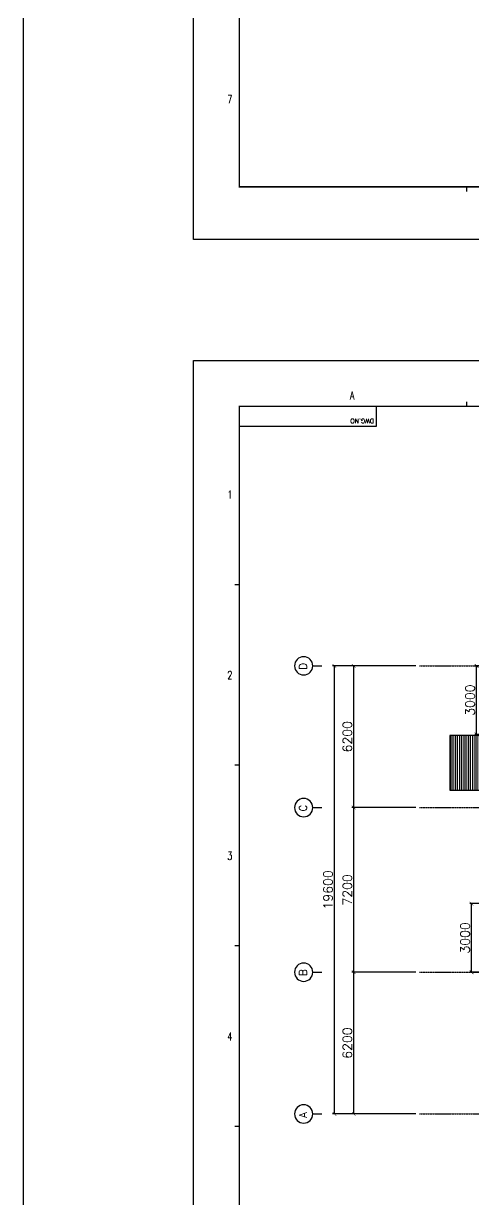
# Model space of a CAD drawing. Header units: millimetres. Extents: x -232466 to 860779, y -177975 to 311634.
# Drawn here: x 223055 to 242734, y -63531 to -12095 of the extents above; entities that cross this region are included whole.
import ezdxf

# ---------------------------------------------------------------- set-up
doc = ezdxf.new("R2010")
doc.units = ezdxf.units.MM
doc.linetypes.add('AXES', pattern=[50.8, 31.75, -6.35, 6.35, -6.35])
doc.linetypes.add('CENTER', pattern=[2, 1.25, -0.25, 0.25, -0.25])
for name, color, linetype in [('8FIN', 8, 'Continuous'), ('Center Line', 1, 'CENTER'), ('dim', 7, 'Continuous'), ('stair', 4, 'Continuous'), ('SYM', 7, 'Continuous'), ('TITLEBOX', 7, 'Continuous')]:
    doc.layers.add(name, color=color, linetype=linetype)
doc.styles.add('ROMAND', font='romand')
doc.styles.add('RomanS', font='romans.shx')
doc.styles.add('TBOX', font='romans.shx')
doc.dimstyles.new('HYUNDAI', dxfattribs={"dimscale": 120, "dimtxt": 3, "dimasz": 3, "dimexe": 1, "dimexo": 2, "dimgap": 1, "dimtad": 1, "dimdec": 0, "dimdsep": 46, "dimtxsty": 'RomanS', "dimcen": 0, "dimclrd": 256, "dimclre": 256, "dimclrt": 3, "dimadec": 0, "dimazin": 0, "dimtfac": 1, "dimtdec": 0, "dimtix": 1, "dimtmove": 2, "dimatfit": 3, "dimfxl": 1, "dimtvp": 1, "dimtolj": 1, "dimarcsym": 0})

# ---------------------------------------------------------------- blocks, each defined once
blk = doc.blocks.new('_ArchTick')
at = {"color": 0, "linetype": 'ByBlock', "const_width": 0.15}
blk.add_lwpolyline([(-0.5, -0.5), (0.5, 0.5)], dxfattribs=at)
blk = doc.blocks.new('*D807')
at = {"layer": 'Defpoints', "color": 0}
for p in [(236651, -40190), (240376, -40190), (240376, -59790)]:
    blk.add_point(p, dxfattribs=at)
at = {"layer": 'dim', "lineweight": -2}
for p, q in [((240216, -40190), (236571, -40190)), ((236651, -59790), (236651, -40190)), ((240216, -59790), (236571, -59790))]:
    blk.add_line(p, q, dxfattribs=at)
at = {"layer": 'dim', "lineweight": -2, "xscale": 160, "yscale": 160, "zscale": 160}
for p, rotation in [((236651, -40190), 90), ((236651, -59790), 270)]:
    blk.add_blockref('_ArchTick', p, dxfattribs=dict(at, rotation=rotation))
at = {"layer": 'dim', "color": 0, "insert": (236371, -49990), "char_height": 400, "attachment_point": 5, "rotation": 90, "style": 'RomanS', "bg_fill": 3, "box_fill_scale": 1.1, "bg_fill_color": 257, "bg_fill_transparency": 0}
blk.add_mtext('\\A1;19600', dxfattribs=at)
blk = doc.blocks.new('*D808')
at = {"layer": 'Defpoints', "color": 0}
for p in [(237496, -40190), (240376, -40190), (240376, -46390)]:
    blk.add_point(p, dxfattribs=at)
at = {"layer": 'dim', "lineweight": -2}
for p, q in [((240216, -40190), (237416, -40190)), ((237496, -46390), (237496, -40190)), ((240216, -46390), (237416, -46390))]:
    blk.add_line(p, q, dxfattribs=at)
at = {"layer": 'dim', "lineweight": -2, "xscale": 160, "yscale": 160, "zscale": 160}
for p, rotation in [((237496, -40190), 90), ((237496, -46390), 270)]:
    blk.add_blockref('_ArchTick', p, dxfattribs=dict(at, rotation=rotation))
at = {"layer": 'dim', "color": 0, "insert": (237216, -43290), "char_height": 400, "attachment_point": 5, "rotation": 90, "style": 'RomanS', "bg_fill": 3, "box_fill_scale": 1.1, "bg_fill_color": 257, "bg_fill_transparency": 0}
blk.add_mtext('\\A1;6200', dxfattribs=at)
blk = doc.blocks.new('주열')
at = {"layer": 'SYM'}
blk.add_line((0, 600), (0, 0), dxfattribs=at)
blk.add_circle((0, 1200), 600, dxfattribs=at)
blk = doc.blocks.new('*D816')
at = {"layer": 'Defpoints', "color": 0}
for p in [(237496, -46390), (240376, -46390), (240376, -53590)]:
    blk.add_point(p, dxfattribs=at)
at = {"layer": 'dim', "lineweight": -2}
for p, q in [((240216, -46390), (237416, -46390)), ((237496, -53590), (237496, -46390)), ((240216, -53590), (237416, -53590))]:
    blk.add_line(p, q, dxfattribs=at)
at = {"layer": 'dim', "lineweight": -2, "xscale": 160, "yscale": 160, "zscale": 160}
for p, rotation in [((237496, -46390), 90), ((237496, -53590), 270)]:
    blk.add_blockref('_ArchTick', p, dxfattribs=dict(at, rotation=rotation))
at = {"layer": 'dim', "color": 0, "insert": (237216, -49990), "char_height": 400, "attachment_point": 5, "rotation": 90, "style": 'RomanS', "bg_fill": 3, "box_fill_scale": 1.1, "bg_fill_color": 257, "bg_fill_transparency": 0}
blk.add_mtext('\\A1;7200', dxfattribs=at)
blk = doc.blocks.new('*D818')
at = {"layer": 'Defpoints', "color": 0}
for p in [(237496, -53590), (240376, -53590), (240376, -59790)]:
    blk.add_point(p, dxfattribs=at)
at = {"layer": 'dim', "lineweight": -2}
for p, q in [((240216, -53590), (237416, -53590)), ((237496, -59790), (237496, -53590)), ((240216, -59790), (237416, -59790))]:
    blk.add_line(p, q, dxfattribs=at)
at = {"layer": 'dim', "lineweight": -2, "xscale": 160, "yscale": 160, "zscale": 160}
for p, rotation in [((237496, -53590), 90), ((237496, -59790), 270)]:
    blk.add_blockref('_ArchTick', p, dxfattribs=dict(at, rotation=rotation))
at = {"layer": 'dim', "color": 0, "insert": (237216, -56690), "char_height": 400, "attachment_point": 5, "rotation": 90, "style": 'RomanS', "bg_fill": 3, "box_fill_scale": 1.1, "bg_fill_color": 257, "bg_fill_transparency": 0}
blk.add_mtext('\\A1;6200', dxfattribs=at)
blk = doc.blocks.new('*D840')
at = {"layer": 'Defpoints', "color": 0}
for p in [(242866, -40190), (243717, -40190), (244695, -43190)]:
    blk.add_point(p, dxfattribs=at)
at = {"layer": 'dim', "lineweight": -2}
for p, q in [((243557, -40190), (242786, -40190)), ((242866, -43190), (242866, -40190)), ((244535, -43190), (242786, -43190))]:
    blk.add_line(p, q, dxfattribs=at)
at = {"layer": 'dim', "lineweight": -2, "xscale": 160, "yscale": 160, "zscale": 160}
for p, rotation in [((242866, -40190), 90), ((242866, -43190), 270)]:
    blk.add_blockref('_ArchTick', p, dxfattribs=dict(at, rotation=rotation))
at = {"layer": 'dim', "color": 0, "insert": (242586, -41690), "char_height": 400, "attachment_point": 5, "rotation": 90, "style": 'RomanS', "bg_fill": 3, "box_fill_scale": 1.1, "bg_fill_color": 257, "bg_fill_transparency": 0}
blk.add_mtext('\\A1;3000', dxfattribs=at)
blk = doc.blocks.new('*D842')
at = {"layer": 'Defpoints', "color": 0}
for p in [(242648, -50590), (243499, -50590), (244478, -53590)]:
    blk.add_point(p, dxfattribs=at)
at = {"layer": 'dim', "lineweight": -2}
for p, q in [((243339, -50590), (242568, -50590)), ((242648, -53590), (242648, -50590)), ((244318, -53590), (242568, -53590))]:
    blk.add_line(p, q, dxfattribs=at)
at = {"layer": 'dim', "lineweight": -2, "xscale": 160, "yscale": 160, "zscale": 160}
for p, rotation in [((242648, -50590), 90), ((242648, -53590), 270)]:
    blk.add_blockref('_ArchTick', p, dxfattribs=dict(at, rotation=rotation))
at = {"layer": 'dim', "color": 0, "insert": (242368, -52090), "char_height": 400, "attachment_point": 5, "rotation": 90, "style": 'RomanS', "bg_fill": 3, "box_fill_scale": 1.1, "bg_fill_color": 257, "bg_fill_transparency": 0}
blk.add_mtext('\\A1;3000', dxfattribs=at)

msp = doc.modelspace()

# ---------------------------------------------------------------- hatches: boundary and pattern name
at = {"layer": '8FIN'}
h = msp.add_hatch(dxfattribs=at)
h.set_pattern_fill('ANSI31', color=256, scale=30, angle=225)
h.set_pattern_definition([(270, (277090.96, -19859.87), (95.25, -6e-14), [])])
h.paths.add_polyline_path([(241694.8, -45631.2), (244694.8, -45631.2), (244694.8, -45331.2), (244694.8, -44419.9, -0.3546044), (243990.3, -43611.2), (243989.8, -43611.2), (243989.8, -43581.2), (244694.8, -43581.2), (244694.8, -43231.2), (241694.8, -43231.2)])
h.paths.add_polyline_path([(244694.8, -44419.9), (244694.8, -43611.2), (243990.3, -43611.2, 0.3546044)])
h.paths.add_polyline_path([(243495.1, -44476.2), (242760.5, -44476.2), (242760.5, -44746.2), (243495.1, -44746.2)], flags=24)

# ---------------------------------------------------------------- linework, layer by layer
at = {"layer": 'Center Line', "linetype": 'AXES'}
msp.add_line((240376.2, -46390.1), (299217.4, -46390.1), dxfattribs=at)
at = {"layer": 'stair'}
msp.add_lwpolyline([(244694.8, -43231.2), (244694.8, -43231.2), (241694.8, -43231.2), (241694.8, -45631.2), (244694.8, -45631.2), (244694.8, -43231.2)], dxfattribs=at)
at = {"layer": 'TITLEBOX', "color": 4, "linetype": 'Continuous'}
for p, q in [((242442.8, -19443.2), (242442.8, -19243.2)), ((242442.8, -19443.2), (242442.8, -19243.2)), ((242442.8, -28840.1), (242442.8, -28640.1)), ((242442.8, -28840.1), (242442.8, -28640.1)), ((232492.8, -36640.1), (232292.8, -36640.1)), ((232492.8, -44540.1), (232292.8, -44540.1)), ((232492.8, -52440.1), (232292.8, -52440.1)), ((232492.8, -60340.1), (232292.8, -60340.1))]:
    msp.add_line(p, q, dxfattribs=at)
at = {"layer": 'TITLEBOX', "color": 7}
for points in [[(230492.8, 37857), (314592.8, 37857), (314592.8, -21543), (230492.8, -21543)], [(230492.8, -26840.1), (314592.8, -26840.1), (314592.8, -86240.1), (230492.8, -86240.1)]]:
    msp.add_lwpolyline(points, close=True, dxfattribs=at)
at = {"layer": 'TITLEBOX', "color": 4, "const_width": 70}
for points in [[(232492.8, 35857), (312518.8, 35857), (312518.8, -19234.5), (232492.8, -19234.5)], [(232492.8, -28840.1), (312518.8, -28840.1), (312518.8, -83931.5), (232492.8, -83931.5)]]:
    msp.add_lwpolyline(points, close=True, dxfattribs=at)
at = {"layer": 'TITLEBOX'}
msp.add_lwpolyline([(232492.8, -29706), (238492.8, -29706), (238492.8, -28840.1)], dxfattribs=at)

# ---------------------------------------------------------------- texts
at = {"layer": 'SYM', "style": 'ROMAND'}
for s, p in [('D', (235452.2, -40365.9)), ('C', (235452.2, -46565.9)), ('B', (235452.2, -53765.9)), ('A', (235452.2, -59965.9))]:
    msp.add_text(s, height=336.4, rotation=90, dxfattribs=at).set_placement(p)
at = {"layer": 'TITLEBOX', "color": 4, "linetype": 'Continuous', "style": 'TBOX', "width": 0.75}
for s, p in [('7', (231966.9, -15576.2)), ('A', (237329.8, -28533.5)), ('1', (231966.9, -32873.3)), ('2', (231966.9, -40773.3)), ('3', (231966.9, -48673.3)), ('4', (231966.9, -56573.3))]:
    msp.add_text(s, height=350, dxfattribs=at).set_placement(p)
at = {"layer": 'TITLEBOX', "style": 'ROMAND'}
msp.add_text('DWG.NO', height=200, rotation=180, dxfattribs=at).set_placement((238377.3, -29380.3))

# ---------------------------------------------------------------- next in the draw order: dimensions: what is measured, and where the dimension line sits
at = {"layer": 'dim'}
dim = msp.add_linear_dim(base=(236651.5, -40190.1), p1=(240376.2, -59790.1), p2=(240376.2, -40190.1), angle=90, dimstyle='HYUNDAI', override={"dimscale": 80, "dimtxt": 5, "dimasz": 2, "dimpost": '\\X', "dimblk1": 'ArchTick', "dimblk2": 'ArchTick', "dimsah": 1, "dimclrt": 0, "dimtfill": 1}, dxfattribs=at)
dim.commit()
dim.dimension.update_dxf_attribs({"geometry": '*D807', "text_midpoint": (236371.5, -49990.1)})

# ---------------------------------------------------------------- next in the draw order: linework, layer by layer
at = {"layer": 'Center Line', "linetype": 'AXES'}
for p, q in [((240376.2, -53590.1), (299217.4, -53590.1)), ((240376.2, -59790.1), (299217.4, -59790.1))]:
    msp.add_line(p, q, dxfattribs=at)

# ---------------------------------------------------------------- next in the draw order: block references
at = {"layer": 'SYM', "xscale": -0.6666666666666666, "yscale": 0.6666666666666666, "zscale": 0.6666666666666666}
for p, rotation in [((236108, -40190.1), 89.99999999999962), ((236108, -46390.1), 89.9999999999996), ((236108, -53590.1), 89.9999999999996), ((236108, -59790.1), 89.9999999999996)]:
    msp.add_blockref('주열', p, dxfattribs=dict(at, rotation=rotation))

# ---------------------------------------------------------------- next in the draw order: dimensions: what is measured, and where the dimension line sits
at = {"layer": 'dim'}
dim = msp.add_linear_dim(base=(237496.2, -40190.1), p1=(240376.2, -46390.1), p2=(240376.2, -40190.1), angle=90, dimstyle='HYUNDAI', override={"dimscale": 80, "dimtxt": 5, "dimasz": 2, "dimpost": '\\X', "dimblk1": 'ArchTick', "dimblk2": 'ArchTick', "dimsah": 1, "dimclrt": 0, "dimtfill": 1}, dxfattribs=at)
dim.commit()
dim.dimension.update_dxf_attribs({"geometry": '*D808', "text_midpoint": (237216.2, -43290.1)})

# ---------------------------------------------------------------- next in the draw order: linework, layer by layer
at = {"layer": 'Center Line', "linetype": 'AXES'}
msp.add_line((240376.2, -40190.1), (299217.4, -40190.1), dxfattribs=at)

# ---------------------------------------------------------------- next in the draw order: dimensions: what is measured, and where the dimension line sits
at = {"layer": 'dim'}
for base, p1, p2, picture, middle in [((237496.2, -46390.1), (240376.2, -53590.1), (240376.2, -46390.1), '*D816', (237216.2, -49990.1)), ((242648.4, -50590.1), (244477.7, -53590.1), (243499.5, -50590.1), '*D842', (242368.4, -52090.1))]:
    dim = msp.add_linear_dim(base=base, p1=p1, p2=p2, angle=90, dimstyle='HYUNDAI', override={"dimscale": 80, "dimtxt": 5, "dimasz": 2, "dimpost": '\\X', "dimblk1": 'ArchTick', "dimblk2": 'ArchTick', "dimsah": 1, "dimclrt": 0, "dimtfill": 1}, dxfattribs=at)
    dim.commit()
    dim.dimension.update_dxf_attribs({"geometry": picture, "text_midpoint": middle})

# ---------------------------------------------------------------- next in the draw order: dimensions: what is measured, and where the dimension line sits
for base, p1, p2, picture, middle in [((242865.6, -40190.1), (244694.8, -43190.1), (243716.6, -40190.1), '*D840', (242585.6, -41690.1)), ((237496.2, -53590.1), (240376.2, -59790.1), (240376.2, -53590.1), '*D818', (237216.2, -56690.1))]:
    dim = msp.add_linear_dim(base=base, p1=p1, p2=p2, angle=90, dimstyle='HYUNDAI', override={"dimscale": 80, "dimtxt": 5, "dimasz": 2, "dimpost": '\\X', "dimblk1": 'ArchTick', "dimblk2": 'ArchTick', "dimsah": 1, "dimclrt": 0, "dimtfill": 1}, dxfattribs=at)
    dim.commit()
    dim.dimension.update_dxf_attribs({"geometry": picture, "text_midpoint": middle})

# ---------------------------------------------------------------- next in the draw order: linework, layer by layer
msp.add_lwpolyline([(223055.1, 311633.8), (860779.3, 311633.8), (860779.3, -177974.5), (223055.1, -177974.5)], close=True)

doc.saveas('drawing.dxf')
